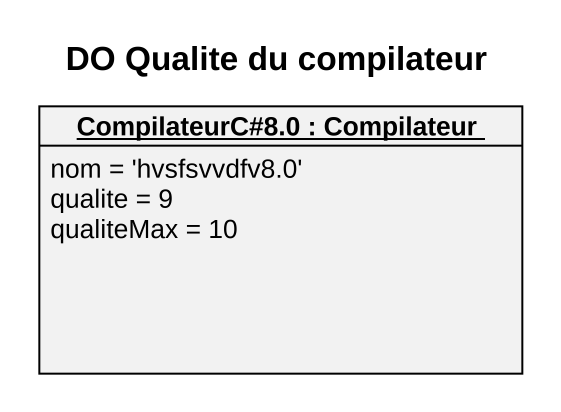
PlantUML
@startuml
title DO Qualite du compilateur
hide circle
hide empty members
object "CompilateurC#8.0 : Compilateur" as CompilateurC_8_0 {
  nom = 'hvsfsvvdfv8.0'
  qualite = 9
  qualiteMax = 10
}
@enduml
